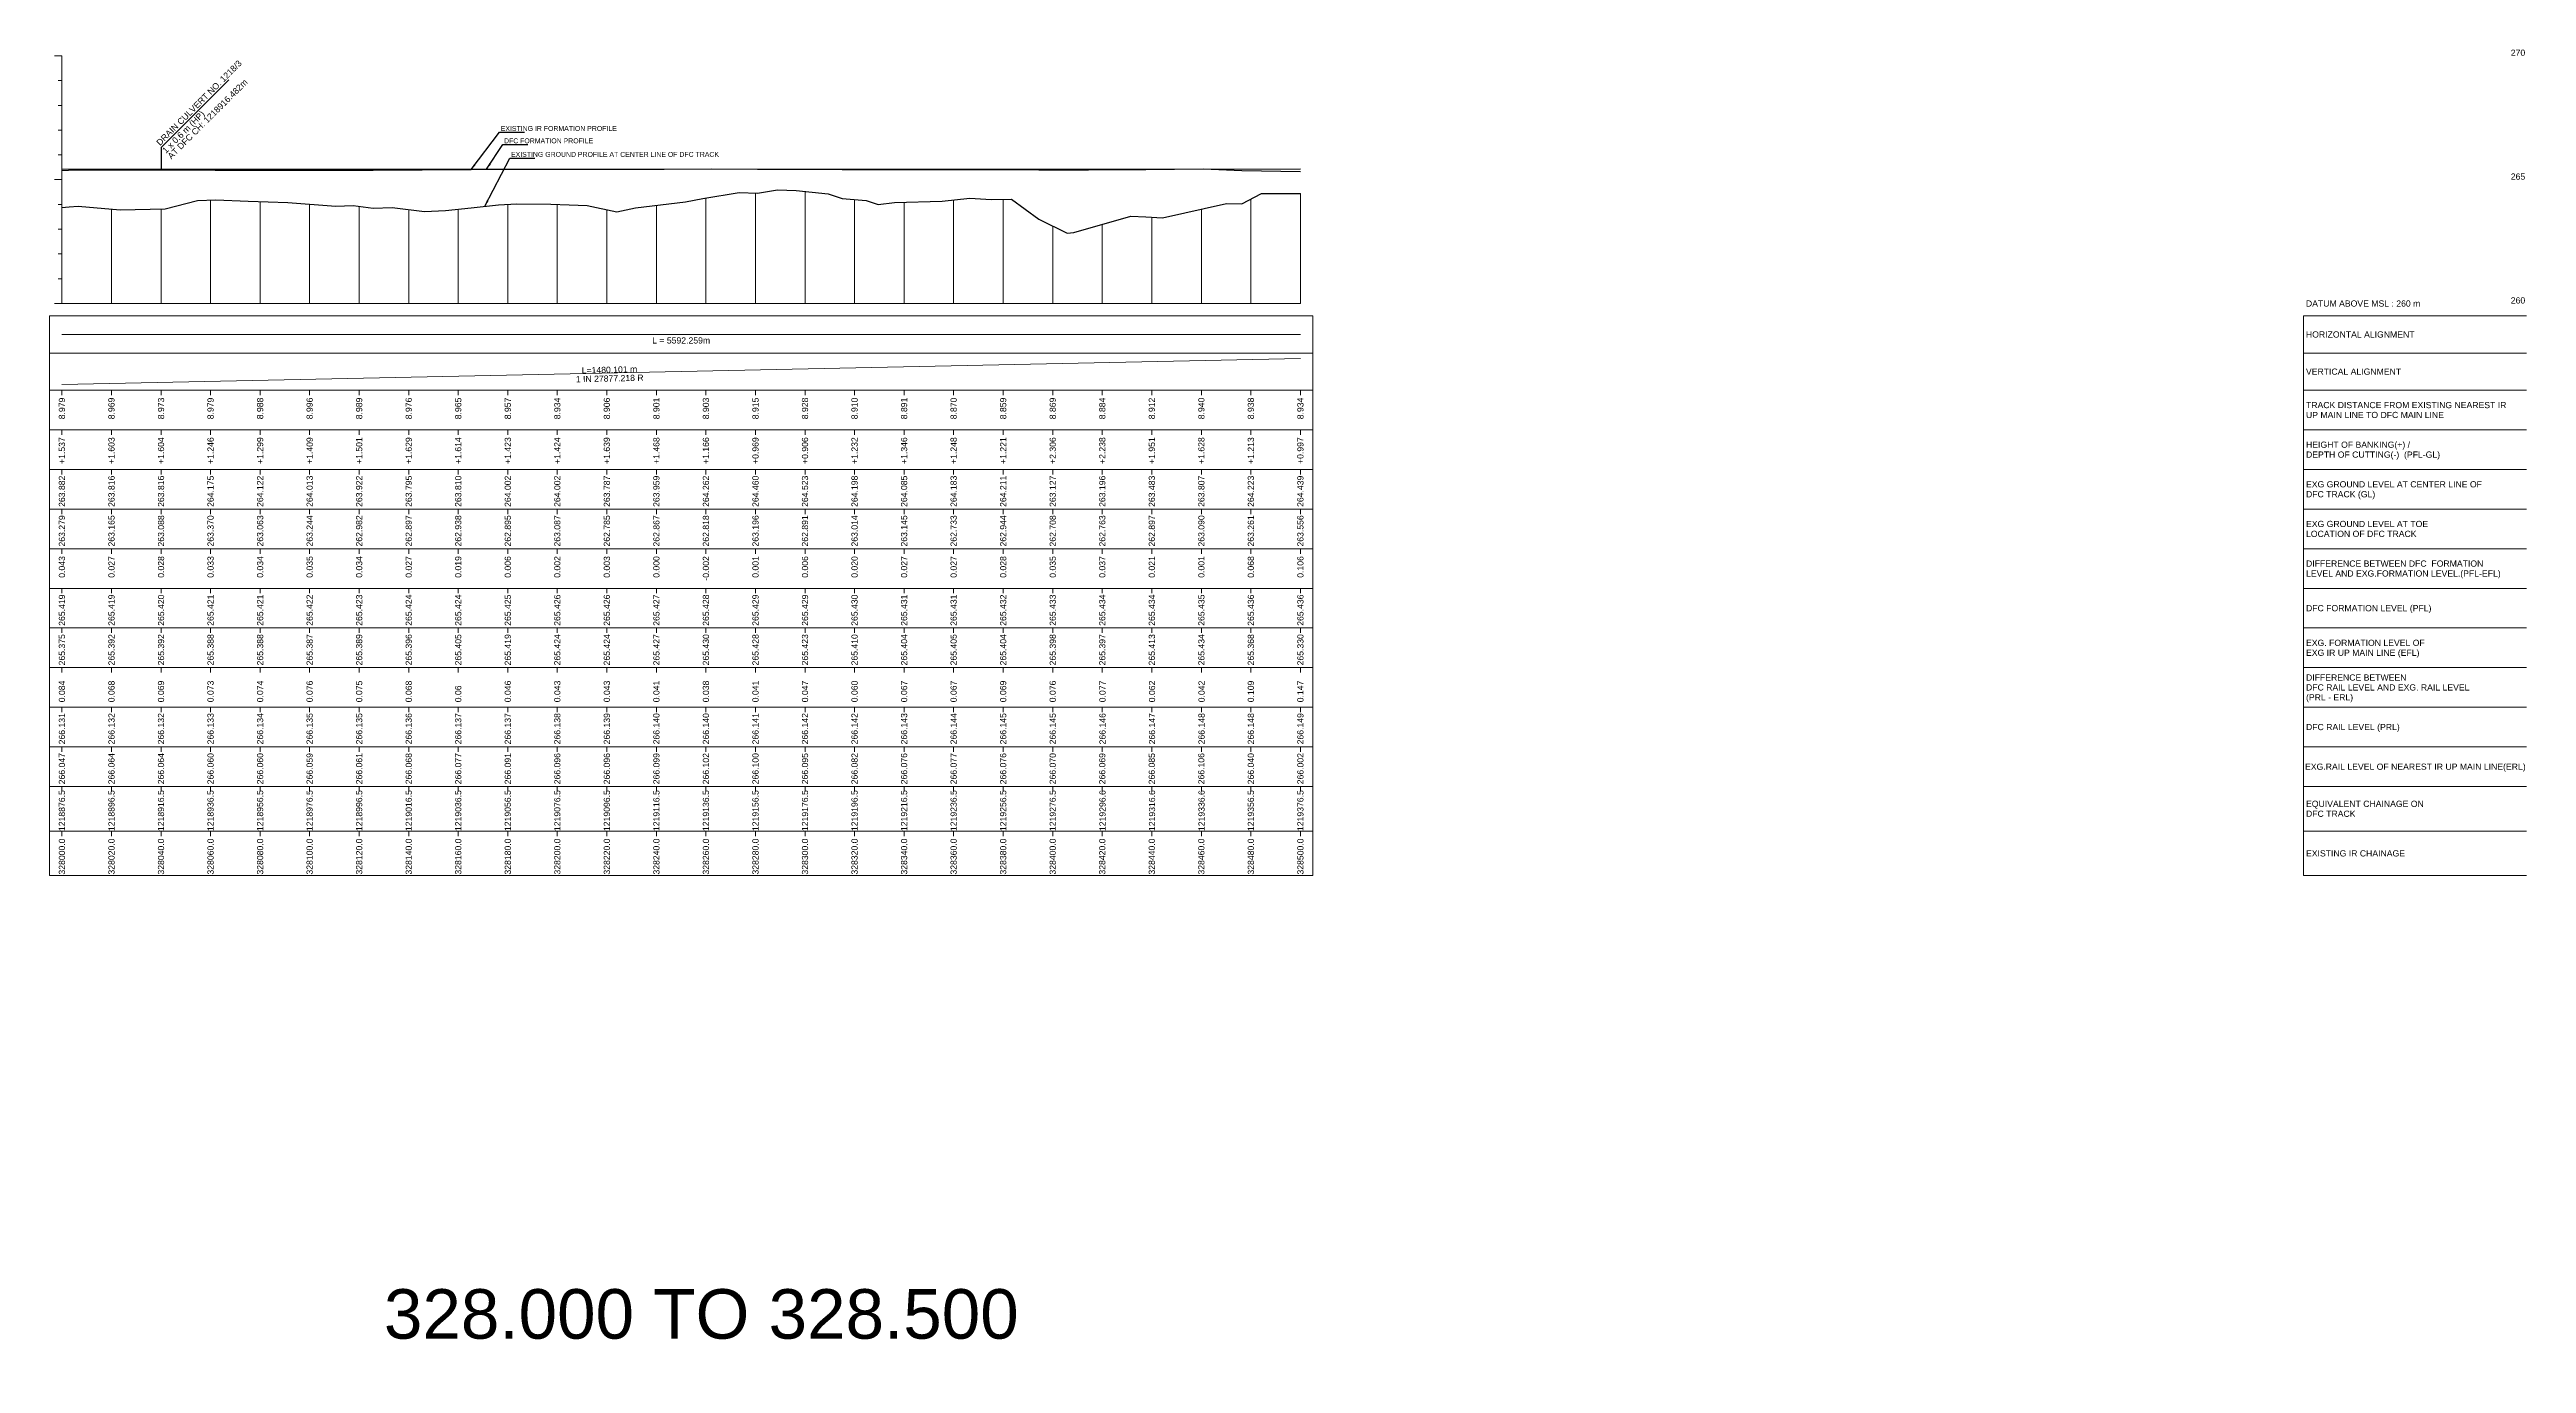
# Model space of a CAD drawing. Header units: metres. Extents: x 2905 to 23505, y -2719 to -1879.
# Drawn here: x 17995 to 18995, y -2428 to -1897 of the extents above; entities that cross this region are included whole.
import ezdxf
from ezdxf.enums import TextEntityAlignment as Align

# ---------------------------------------------------------------- set-up
doc = ezdxf.new("R2010")
doc.units = ezdxf.units.M
doc.header["$MEASUREMENT"] = 0
for name, color, linetype, lineweight in [('LS CUT FILL', 10, 'Continuous', 0), ('LS DATUM', 7, 'Continuous', 0), ('LS DATUM X', 7, 'Continuous', 0), ('LS DATUM Y', 7, 'Continuous', 0), ('LS DIFF. EXG.RL & PRO. RL', 10, 'Continuous', 0), ('LS DIFF. PFL & EFL', 10, 'Continuous', 0), ('LS EXG FL', 7, 'Continuous', 0), ('LS EXG GL', 7, 'Continuous', 0), ('LS EXG GL AT PRO TOE', 7, 'Continuous', 0), ('LS EXG IR CH', 7, 'Continuous', 0), ('LS EXG RL', 7, 'Continuous', 0), ('LS EXG. FL', 7, 'Continuous', 0), ('LS EXG. GL', 7, 'Continuous', 0), ('LS EXG. GL AT PRO. TOE', 7, 'Continuous', 0), ('LS EXG. IR CH', 7, 'Continuous', 0), ('LS EXG. RL', 7, 'Continuous', 0), ('LS FRAME', 7, 'Continuous', 0), ('LS HORIZONTAL ALIGNMENT', 10, 'Continuous', 0), ('LS PFL-EFL', 10, 'Continuous', 0), ('LS PRL-ERL', 10, 'Continuous', 0), ('LS PRO FL', 10, 'Continuous', 0), ('LS PRO. CUT & FILL', 10, 'Continuous', 0), ('LS PRO. DFCC CH', 10, 'Continuous', 0), ('LS PRO. FL', 10, 'Continuous', 0), ('LS PRO. RL', 10, 'Continuous', 0), ('LS PROFILE EXG FL', 7, 'Continuous', 25), ('LS PROFILE EXG GL', 7, 'Continuous', 30), ('LS PROFILE PRO FL', 1, 'Continuous', 30), ('LS TICKS', 7, 'Continuous', 0), ('LS TRACK CENTER', 10, 'Continuous', 0), ("LS TRACK CENTER's", 10, 'Continuous', 0), ('LS VERTICAL ALIGNMENT', 10, 'Continuous', 0), ('Profile Grid', 7, 'Continuous', 0)]:
    doc.layers.add(name, color=color, linetype=linetype, lineweight=lineweight)
doc.layers.add('LS DRAIN CULVERT', color=10, linetype='Continuous')
doc.layers.add('ref text', color=3, linetype='Continuous')
doc.styles.get("Standard").update_dxf_attribs({"font": 'arial.ttf'})
doc.styles.add('Style-Arial', font='arial.ttf')
doc.styles.add('StyleArial', font='arial.ttf')
doc.dimstyles.get("Standard").update_dxf_attribs({"dimtxt": 5, "dimasz": 0.18, "dimexe": 0.18, "dimexo": 0.0625, "dimgap": 0.09, "dimtad": 0, "dimtih": 1, "dimtoh": 1, "dimdec": 4, "dimzin": 0, "dimdsep": 46, "dimtxsty": 'Standard', "dimcen": 0.09, "dimadec": 0, "dimazin": 0, "dimtfac": 1, "dimtdec": 4, "dimtofl": 0, "dimtmove": 0, "dimatfit": 3, "dimfxl": 1, "dimtolj": 1, "dimtzin": 0, "dimarcsym": 0})

msp = doc.modelspace()

# ---------------------------------------------------------------- linework, layer by layer
at = {"layer": 'LS DATUM X', "color": 7, "linetype": 'Continuous', "lineweight": 0}
msp.add_line((18000, -2000), (18500, -2000), dxfattribs=at)
at = {"layer": 'LS DATUM Y', "color": 7, "linetype": 'Continuous', "lineweight": 0}
for p, q in [((17997, -1900), (18000, -1900)), ((17997, -1900), (18000, -1900)), ((18000, -2000), (18000, -1900)), ((17998.5, -1910), (18000, -1910)), ((17998.5, -1920), (18000, -1920)), ((17998.5, -1930), (18000, -1930)), ((17998.5, -1940), (18000, -1940)), ((17997, -1950), (18000, -1950)), ((17998.5, -1960), (18000, -1960)), ((17998.5, -1970), (18000, -1970)), ((17998.5, -1980), (18000, -1980)), ((17998.5, -1990), (18000, -1990)), ((17997, -2000), (18000, -2000))]:
    msp.add_line(p, q, dxfattribs=at)
at = {"layer": 'LS DRAIN CULVERT'}
msp.add_lwpolyline([(18067.34, -1909.74), (18040.01, -1937.07), (18040.01, -1945.8)], dxfattribs=at)
at = {"layer": 'LS FRAME', "color": 7, "linetype": 'Continuous', "lineweight": 0, "flags": 128}
for points in [[(17995, -2020), (18505, -2020), (18505, -2005), (17995, -2005), (17995, -2020)], [(17995, -2035), (18505, -2035), (18505, -2020), (17995, -2020), (17995, -2035)], [(17995, -2051), (18505, -2051), (18505, -2035), (17995, -2035), (17995, -2051)], [(17995, -2067), (18505, -2067), (18505, -2051), (17995, -2051), (17995, -2067)], [(17995, -2083), (18505, -2083), (18505, -2067), (17995, -2067), (17995, -2083)], [(17995, -2099), (18505, -2099), (18505, -2083), (17995, -2083), (17995, -2099)], [(17995, -2115), (18505, -2115), (18505, -2099), (17995, -2099), (17995, -2115)], [(17995, -2131), (18505, -2131), (18505, -2115), (17995, -2115), (17995, -2131)], [(17995, -2147), (18505, -2147), (18505, -2131), (17995, -2131), (17995, -2147)], [(17995, -2163), (18505, -2163), (18505, -2147), (17995, -2147), (17995, -2163)], [(17995, -2179), (18505, -2179), (18505, -2163), (17995, -2163), (17995, -2179)], [(17995, -2195), (18505, -2195), (18505, -2179), (17995, -2179), (17995, -2195)], [(17995, -2213), (18505, -2213), (18505, -2195), (17995, -2195), (17995, -2213)], [(17995, -2231), (18505, -2231), (18505, -2213), (17995, -2213), (17995, -2231)]]:
    msp.add_lwpolyline(points, close=True, dxfattribs=at)
at = {"layer": 'LS FRAME'}
for points in [[(18995, -2231), (18905, -2231), (18905, -2005)], [(18905, -2005), (18995, -2005)], [(18995, -2020), (18905, -2020)], [(18995, -2035), (18905, -2035)], [(18995, -2051), (18905, -2051)], [(18905, -2051), (18995, -2051)], [(18995, -2067), (18905, -2067)], [(18905, -2067), (18995, -2067)], [(18995, -2083), (18905, -2083)], [(18905, -2083), (18995, -2083)], [(18995, -2099), (18905, -2099)], [(18995, -2115), (18905, -2115)], [(18905, -2115), (18995, -2115)], [(18995, -2131), (18905, -2131)], [(18905, -2131), (18995, -2131)], [(18995, -2147), (18905, -2147)], [(18905, -2147), (18995, -2147)], [(18995, -2163), (18905, -2163)], [(18905, -2163), (18995, -2163)], [(18995, -2179), (18905, -2179)], [(18995, -2195), (18905, -2195)], [(18995, -2213), (18905, -2213)]]:
    msp.add_lwpolyline(points, dxfattribs=at)
at = {"layer": 'LS FRAME', "color": 7, "linetype": 'Continuous', "lineweight": 0}
msp.add_3dface([(18995, -2099), (18915, -2099), (18915, -2099)], dxfattribs=at)
at = {"layer": 'LS HORIZONTAL ALIGNMENT', "lineweight": 0, "flags": 128}
msp.add_lwpolyline([(18000, -2012.5), (18500, -2012.5)], dxfattribs=at)
at = {"layer": 'LS PROFILE EXG FL'}
msp.add_lwpolyline([(18000, -1946.25), (18002.68, -1946.22), (18023.33, -1946.05), (18042.59, -1946.08), (18061.86, -1946.12), (18084.19, -1946.12), (18106.51, -1946.13), (18125.69, -1946.1), (18165.17, -1945.92), (18185.48, -1945.76), (18204.79, -1945.76), (18224.1, -1945.76), (18243.16, -1945.72), (18262.23, -1945.69), (18280.81, -1945.72), (18299.39, -1945.76), (18315.06, -1945.86), (18330.74, -1945.96), (18352.57, -1945.95), (18374.4, -1945.94), (18394.42, -1946), (18414.45, -1946.07), (18437.66, -1945.89), (18460.87, -1945.65), (18476.32, -1946.25), (18500, -1946.7)], dxfattribs=at)
at = {"layer": 'LS PROFILE EXG GL', "flags": 128}
msp.add_lwpolyline([(18000, -1961.18), (18002.95, -1960.96), (18006.52, -1960.69), (18023.53, -1962.14), (18035.61, -1961.94), (18041.65, -1961.8), (18054.69, -1958.39), (18062.12, -1958.2), (18075.21, -1958.62), (18083.3, -1958.9), (18091.24, -1959.18), (18110.55, -1960.69), (18117.61, -1960.47), (18125.69, -1961.51), (18133.36, -1961.25), (18146.36, -1962.82), (18154.91, -1962.45), (18165.17, -1961.35), (18176.3, -1960.14), (18183.71, -1959.82), (18197.44, -1959.9), (18204.79, -1960.14), (18212.04, -1960.38), (18223.98, -1963), (18231.57, -1961.41), (18251.76, -1959.01), (18258.81, -1957.57), (18273.38, -1955.2), (18280.81, -1955.42), (18288.9, -1954.17), (18296.5, -1954.39), (18309.35, -1955.78), (18315.07, -1957.56), (18324.71, -1958.47), (18329.59, -1959.98), (18336.09, -1959.28), (18355.43, -1958.64), (18366.56, -1957.49), (18375.15, -1957.96), (18383.43, -1957.83), (18394.43, -1965.95), (18405.78, -1971.6), (18408.56, -1971.39), (18431.5, -1964.68), (18437.67, -1965.04), (18444.29, -1965.41), (18470.15, -1959.68), (18476.33, -1959.7), (18484.25, -1955.54), (18500, -1955.61)], dxfattribs=at)
at = {"layer": 'LS PROFILE PRO FL'}
msp.add_line((18000, -1945.81), (18500, -1945.64), dxfattribs=at)
at = {"layer": 'LS TICKS', "color": 7, "linetype": 'Continuous', "lineweight": 0, "flags": 128}
for points in [[(18000, -2037), (18000, -2035)], [(18020, -2037), (18020, -2035)], [(18040.01, -2037), (18040.01, -2035)], [(18060.01, -2037), (18060.01, -2035)], [(18080.01, -2037), (18080.01, -2035)], [(18100.01, -2037), (18100.01, -2035)], [(18120, -2037), (18120, -2035)], [(18140, -2037), (18140, -2035)], [(18160, -2037), (18160, -2035)], [(18180, -2037), (18180, -2035)], [(18199.99, -2037), (18199.99, -2035)], [(18219.99, -2037), (18219.99, -2035)], [(18240, -2037), (18240, -2035)], [(18260, -2037), (18260, -2035)], [(18280.01, -2037), (18280.01, -2035)], [(18300, -2037), (18300, -2035)], [(18320, -2037), (18320, -2035)], [(18340, -2037), (18340, -2035)], [(18360, -2037), (18360, -2035)], [(18380.01, -2037), (18380.01, -2035)], [(18400.01, -2037), (18400.01, -2035)], [(18420.02, -2037), (18420.02, -2035)], [(18440.02, -2037), (18440.02, -2035)], [(18460.02, -2037), (18460.02, -2035)], [(18480, -2037), (18480, -2035)], [(18500, -2037), (18500, -2035)], [(18000, -2053), (18000, -2051)], [(18020, -2053), (18020, -2051)], [(18040.01, -2053), (18040.01, -2051)], [(18060.01, -2053), (18060.01, -2051)], [(18080.01, -2053), (18080.01, -2051)], [(18100.01, -2053), (18100.01, -2051)], [(18120, -2053), (18120, -2051)], [(18140, -2053), (18140, -2051)], [(18160, -2053), (18160, -2051)], [(18180, -2053), (18180, -2051)], [(18199.99, -2053), (18199.99, -2051)], [(18219.99, -2053), (18219.99, -2051)], [(18240, -2053), (18240, -2051)], [(18260, -2053), (18260, -2051)], [(18280.01, -2053), (18280.01, -2051)], [(18300, -2053), (18300, -2051)], [(18320, -2053), (18320, -2051)], [(18340, -2053), (18340, -2051)], [(18360, -2053), (18360, -2051)], [(18380.01, -2053), (18380.01, -2051)], [(18400.01, -2053), (18400.01, -2051)], [(18420.02, -2053), (18420.02, -2051)], [(18440.02, -2053), (18440.02, -2051)], [(18460.02, -2053), (18460.02, -2051)], [(18480, -2053), (18480, -2051)], [(18500, -2053), (18500, -2051)], [(18000, -2069), (18000, -2067)], [(18020, -2069), (18020, -2067)], [(18040.01, -2069), (18040.01, -2067)], [(18060.01, -2069), (18060.01, -2067)], [(18080.01, -2069), (18080.01, -2067)], [(18100.01, -2069), (18100.01, -2067)], [(18120, -2069), (18120, -2067)], [(18140, -2069), (18140, -2067)], [(18160, -2069), (18160, -2067)], [(18180, -2069), (18180, -2067)], [(18199.99, -2069), (18199.99, -2067)], [(18219.99, -2069), (18219.99, -2067)], [(18240, -2069), (18240, -2067)], [(18260, -2069), (18260, -2067)], [(18280.01, -2069), (18280.01, -2067)], [(18300, -2069), (18300, -2067)], [(18320, -2069), (18320, -2067)], [(18340, -2069), (18340, -2067)], [(18360, -2069), (18360, -2067)], [(18380.01, -2069), (18380.01, -2067)], [(18400.01, -2069), (18400.01, -2067)], [(18420.02, -2069), (18420.02, -2067)], [(18440.02, -2069), (18440.02, -2067)], [(18460.02, -2069), (18460.02, -2067)], [(18480, -2069), (18480, -2067)], [(18500, -2069), (18500, -2067)], [(18000, -2085), (18000, -2083)], [(18020, -2085), (18020, -2083)], [(18040.01, -2085), (18040.01, -2083)], [(18060.01, -2085), (18060.01, -2083)], [(18080.01, -2085), (18080.01, -2083)], [(18100.01, -2085), (18100.01, -2083)], [(18120, -2085), (18120, -2083)], [(18140, -2085), (18140, -2083)], [(18160, -2085), (18160, -2083)], [(18180, -2085), (18180, -2083)], [(18199.99, -2085), (18199.99, -2083)], [(18219.99, -2085), (18219.99, -2083)], [(18240, -2085), (18240, -2083)], [(18260, -2085), (18260, -2083)], [(18280.01, -2085), (18280.01, -2083)], [(18300, -2085), (18300, -2083)], [(18320, -2085), (18320, -2083)], [(18340, -2085), (18340, -2083)], [(18360, -2085), (18360, -2083)], [(18380.01, -2085), (18380.01, -2083)], [(18400.01, -2085), (18400.01, -2083)], [(18420.02, -2085), (18420.02, -2083)], [(18440.02, -2085), (18440.02, -2083)], [(18460.02, -2085), (18460.02, -2083)], [(18480, -2085), (18480, -2083)], [(18500, -2085), (18500, -2083)], [(18000, -2101), (18000, -2099)], [(18020, -2101), (18020, -2099)], [(18040.01, -2101), (18040.01, -2099)], [(18060.01, -2101), (18060.01, -2099)], [(18080.01, -2101), (18080.01, -2099)], [(18100.01, -2101), (18100.01, -2099)], [(18120, -2101), (18120, -2099)], [(18140, -2101), (18140, -2099)], [(18160, -2101), (18160, -2099)], [(18180, -2101), (18180, -2099)], [(18199.99, -2101), (18199.99, -2099)], [(18219.99, -2101), (18219.99, -2099)], [(18240, -2101), (18240, -2099)], [(18260, -2101), (18260, -2099)], [(18280.01, -2101), (18280.01, -2099)], [(18300, -2101), (18300, -2099)], [(18320, -2101), (18320, -2099)], [(18340, -2101), (18340, -2099)], [(18360, -2101), (18360, -2099)], [(18380.01, -2101), (18380.01, -2099)], [(18400.01, -2101), (18400.01, -2099)], [(18420.02, -2101), (18420.02, -2099)], [(18440.02, -2101), (18440.02, -2099)], [(18460.02, -2101), (18460.02, -2099)], [(18480, -2101), (18480, -2099)], [(18500, -2101), (18500, -2099)], [(18000, -2117), (18000, -2115)], [(18020, -2117), (18020, -2115)], [(18040.01, -2117), (18040.01, -2115)], [(18060.01, -2117), (18060.01, -2115)], [(18080.01, -2117), (18080.01, -2115)], [(18100.01, -2117), (18100.01, -2115)], [(18120, -2117), (18120, -2115)], [(18140, -2117), (18140, -2115)], [(18160, -2117), (18160, -2115)], [(18180, -2117), (18180, -2115)], [(18199.99, -2117), (18199.99, -2115)], [(18219.99, -2117), (18219.99, -2115)], [(18240, -2117), (18240, -2115)], [(18260, -2117), (18260, -2115)], [(18280.01, -2117), (18280.01, -2115)], [(18300, -2117), (18300, -2115)], [(18320, -2117), (18320, -2115)], [(18340, -2117), (18340, -2115)], [(18360, -2117), (18360, -2115)], [(18380.01, -2117), (18380.01, -2115)], [(18400.01, -2117), (18400.01, -2115)], [(18420.02, -2117), (18420.02, -2115)], [(18440.02, -2117), (18440.02, -2115)], [(18460.02, -2117), (18460.02, -2115)], [(18480, -2117), (18480, -2115)], [(18500, -2117), (18500, -2115)], [(18000, -2133), (18000, -2131)], [(18020, -2133), (18020, -2131)], [(18040.01, -2133), (18040.01, -2131)], [(18060.01, -2133), (18060.01, -2131)], [(18080.01, -2133), (18080.01, -2131)], [(18100.01, -2133), (18100.01, -2131)], [(18120, -2133), (18120, -2131)], [(18140, -2133), (18140, -2131)], [(18160, -2133), (18160, -2131)], [(18180, -2133), (18180, -2131)], [(18199.99, -2133), (18199.99, -2131)], [(18219.99, -2133), (18219.99, -2131)], [(18240, -2133), (18240, -2131)], [(18260, -2133), (18260, -2131)], [(18280.01, -2133), (18280.01, -2131)], [(18300, -2133), (18300, -2131)], [(18320, -2133), (18320, -2131)], [(18340, -2133), (18340, -2131)], [(18360, -2133), (18360, -2131)], [(18380.01, -2133), (18380.01, -2131)], [(18400.01, -2133), (18400.01, -2131)], [(18420.02, -2133), (18420.02, -2131)], [(18440.02, -2133), (18440.02, -2131)], [(18460.02, -2133), (18460.02, -2131)], [(18480, -2133), (18480, -2131)], [(18500, -2133), (18500, -2131)], [(18000, -2149), (18000, -2147)], [(18020, -2149), (18020, -2147)], [(18040.01, -2149), (18040.01, -2147)], [(18060.01, -2149), (18060.01, -2147)], [(18080.01, -2149), (18080.01, -2147)], [(18100.01, -2149), (18100.01, -2147)], [(18120, -2149), (18120, -2147)], [(18140, -2149), (18140, -2147)], [(18160, -2149), (18160, -2147)], [(18180, -2149), (18180, -2147)], [(18199.99, -2149), (18199.99, -2147)], [(18219.99, -2149), (18219.99, -2147)], [(18240, -2149), (18240, -2147)], [(18260, -2149), (18260, -2147)], [(18280.01, -2149), (18280.01, -2147)], [(18300, -2149), (18300, -2147)], [(18320, -2149), (18320, -2147)], [(18340, -2149), (18340, -2147)], [(18360, -2149), (18360, -2147)], [(18380.01, -2149), (18380.01, -2147)], [(18400.01, -2149), (18400.01, -2147)], [(18420.02, -2149), (18420.02, -2147)], [(18440.02, -2149), (18440.02, -2147)], [(18460.02, -2149), (18460.02, -2147)], [(18480, -2149), (18480, -2147)], [(18500, -2149), (18500, -2147)], [(18000, -2165), (18000, -2163)], [(18020, -2165), (18020, -2163)], [(18040.01, -2165), (18040.01, -2163)], [(18060.01, -2165), (18060.01, -2163)], [(18080.01, -2165), (18080.01, -2163)], [(18100.01, -2165), (18100.01, -2163)], [(18120, -2165), (18120, -2163)], [(18140, -2165), (18140, -2163)], [(18160, -2165), (18160, -2163)], [(18180, -2165), (18180, -2163)], [(18199.99, -2165), (18199.99, -2163)], [(18219.99, -2165), (18219.99, -2163)], [(18240, -2165), (18240, -2163)], [(18260, -2165), (18260, -2163)], [(18280.01, -2165), (18280.01, -2163)], [(18300, -2165), (18300, -2163)], [(18320, -2165), (18320, -2163)], [(18340, -2165), (18340, -2163)], [(18360, -2165), (18360, -2163)], [(18380.01, -2165), (18380.01, -2163)], [(18400.01, -2165), (18400.01, -2163)], [(18420.02, -2165), (18420.02, -2163)], [(18440.02, -2165), (18440.02, -2163)], [(18460.02, -2165), (18460.02, -2163)], [(18480, -2165), (18480, -2163)], [(18500, -2165), (18500, -2163)], [(18000, -2181), (18000, -2179)], [(18020, -2181), (18020, -2179)], [(18040.01, -2181), (18040.01, -2179)], [(18060.01, -2181), (18060.01, -2179)], [(18080.01, -2181), (18080.01, -2179)], [(18100.01, -2181), (18100.01, -2179)], [(18120, -2181), (18120, -2179)], [(18140, -2181), (18140, -2179)], [(18160, -2181), (18160, -2179)], [(18180, -2181), (18180, -2179)], [(18199.99, -2181), (18199.99, -2179)], [(18219.99, -2181), (18219.99, -2179)], [(18240, -2181), (18240, -2179)], [(18260, -2181), (18260, -2179)], [(18280.01, -2181), (18280.01, -2179)], [(18300, -2181), (18300, -2179)], [(18320, -2181), (18320, -2179)], [(18340, -2181), (18340, -2179)], [(18360, -2181), (18360, -2179)], [(18380.01, -2181), (18380.01, -2179)], [(18400.01, -2181), (18400.01, -2179)], [(18420.02, -2181), (18420.02, -2179)], [(18440.02, -2181), (18440.02, -2179)], [(18460.02, -2181), (18460.02, -2179)], [(18480, -2181), (18480, -2179)], [(18500, -2181), (18500, -2179)], [(18000, -2197), (18000, -2195)], [(18020, -2197), (18020, -2195)], [(18040.01, -2197), (18040.01, -2195)], [(18060.01, -2197), (18060.01, -2195)], [(18080.01, -2197), (18080.01, -2195)], [(18100.01, -2197), (18100.01, -2195)], [(18120, -2197), (18120, -2195)], [(18140, -2197), (18140, -2195)], [(18160, -2197), (18160, -2195)], [(18180, -2197), (18180, -2195)], [(18199.99, -2197), (18199.99, -2195)], [(18219.99, -2197), (18219.99, -2195)], [(18240, -2197), (18240, -2195)], [(18260, -2197), (18260, -2195)], [(18280.01, -2197), (18280.01, -2195)], [(18300, -2197), (18300, -2195)], [(18320, -2197), (18320, -2195)], [(18340, -2197), (18340, -2195)], [(18360, -2197), (18360, -2195)], [(18380.01, -2197), (18380.01, -2195)], [(18400.01, -2197), (18400.01, -2195)], [(18420.02, -2197), (18420.02, -2195)], [(18440.02, -2197), (18440.02, -2195)], [(18460.02, -2197), (18460.02, -2195)], [(18480, -2197), (18480, -2195)], [(18500, -2197), (18500, -2195)], [(18000, -2215), (18000, -2213)], [(18020, -2215), (18020, -2213)], [(18040.01, -2215), (18040.01, -2213)], [(18060.01, -2215), (18060.01, -2213)], [(18080.01, -2215), (18080.01, -2213)], [(18100.01, -2215), (18100.01, -2213)], [(18120, -2215), (18120, -2213)], [(18140, -2215), (18140, -2213)], [(18160, -2215), (18160, -2213)], [(18180, -2215), (18180, -2213)], [(18199.99, -2215), (18199.99, -2213)], [(18219.99, -2215), (18219.99, -2213)], [(18240, -2215), (18240, -2213)], [(18260, -2215), (18260, -2213)], [(18280.01, -2215), (18280.01, -2213)], [(18300, -2215), (18300, -2213)], [(18320, -2215), (18320, -2213)], [(18340, -2215), (18340, -2213)], [(18360, -2215), (18360, -2213)], [(18380.01, -2215), (18380.01, -2213)], [(18400.01, -2215), (18400.01, -2213)], [(18420.02, -2215), (18420.02, -2213)], [(18440.02, -2215), (18440.02, -2213)], [(18460.02, -2215), (18460.02, -2213)], [(18480, -2215), (18480, -2213)], [(18500, -2215), (18500, -2213)]]:
    msp.add_lwpolyline(points, dxfattribs=at)
at = {"layer": 'LS VERTICAL ALIGNMENT', "linetype": 'Continuous', "lineweight": 0, "flags": 128}
msp.add_lwpolyline([(18000, -2032.75), (18500, -2022.25)], dxfattribs=at)
at = {"layer": 'Profile Grid', "linetype": 'Continuous', "lineweight": 0, "flags": 128}
for points in [[(18060.01, -2000), (18060.01, -1958.25)], [(18080.01, -2000), (18080.01, -1958.78)], [(18100.01, -2000), (18100.01, -1959.87)], [(18180, -2000), (18180, -1959.98)], [(18199.99, -2000), (18199.99, -1959.98)], [(18260, -2000), (18260, -1957.38)], [(18280.01, -2000), (18280.01, -1955.4)], [(18300, -2000), (18300, -1954.77)], [(18320, -2000), (18320, -1958.02)], [(18340, -2000), (18340, -1959.15)], [(18360, -2000), (18360, -1958.17)], [(18380.01, -2000), (18380.01, -1957.89)], [(18480, -2000), (18480, -1957.77)], [(18500, -2000), (18500, -1955.61)], [(18000, -2000), (18000, -1961.18)], [(18020, -2000), (18020, -1961.84)], [(18040.01, -2000), (18040.01, -1961.84)], [(18120, -2000), (18120, -1960.78)], [(18140, -2000), (18140, -1962.05)], [(18160, -2000), (18160, -1961.9)], [(18219.99, -2000), (18219.99, -1962.13)], [(18240, -2000), (18240, -1960.41)], [(18400.01, -2000), (18400.01, -1968.73)], [(18420.02, -2000), (18420.02, -1968.04)], [(18440.02, -2000), (18440.02, -1965.17)], [(18460.02, -2000), (18460.02, -1961.93)]]:
    msp.add_lwpolyline(points, dxfattribs=at)

# ---------------------------------------------------------------- texts
at = {"layer": 'LS CUT FILL', "lineweight": 0, "style": 'Style-Arial'}
for s, p in [('+1.537', (18000, -2054)), ('+1.603', (18020, -2054)), ('+1.604', (18040.01, -2054)), ('+1.246', (18060.01, -2054)), ('+1.299', (18080.01, -2054)), ('+1.409', (18100.01, -2054)), ('+1.501', (18120, -2054)), ('+1.629', (18140, -2054)), ('+1.614', (18160, -2054)), ('+1.423', (18180, -2054)), ('+1.424', (18199.99, -2054)), ('+1.639', (18219.99, -2054)), ('+1.468', (18240, -2054)), ('+1.166', (18260, -2054)), ('+0.969', (18280.01, -2054)), ('+0.906', (18300, -2054)), ('+1.232', (18320, -2054)), ('+1.346', (18340, -2054)), ('+1.248', (18360, -2054)), ('+1.221', (18380.01, -2054)), ('+2.306', (18400.01, -2054)), ('+2.238', (18420.02, -2054)), ('+1.951', (18440.02, -2054)), ('+1.628', (18460.02, -2054)), ('+1.213', (18480, -2054)), ('+0.997', (18500, -2054))]:
    msp.add_text(s, height=2.5, rotation=90, dxfattribs=at).set_placement(p, align=Align.MIDDLE_RIGHT)
at = {"layer": 'LS DATUM', "color": 7, "style": 'StyleArial'}
msp.add_text('DATUM ABOVE MSL : 260 m', height=2.5, rotation=0.00003, dxfattribs=at).set_placement((18905.97, -2000), align=Align.MIDDLE_LEFT)
at = {"layer": 'LS DATUM Y', "color": 7, "lineweight": 0, "style": 'Style-Arial'}
for s, p in [('270', (18994.5, -1900)), ('270', (18994.5, -1900)), ('265', (18994.5, -1950)), ('260', (18994.5, -2000))]:
    msp.add_text(s, height=2.5, dxfattribs=at).set_placement(p, align=Align.RIGHT)
at = {"layer": 'LS DIFF. EXG.RL & PRO. RL', "color": 10, "style": 'StyleArial'}
for s, p in [('DIFFERENCE BETWEEN ', (18906, -2151)), ('(PRL - ERL)', (18906, -2159)), ('DFC RAIL LEVEL AND EXG. RAIL LEVEL ', (18906, -2155))]:
    msp.add_text(s, height=2.5, rotation=0.00003, dxfattribs=at).set_placement(p, align=Align.MIDDLE_LEFT)
at = {"layer": 'LS DIFF. PFL & EFL', "color": 10, "style": 'StyleArial'}
for s, p in [('DIFFERENCE BETWEEN DFC  FORMATION ', (18906, -2105)), ('LEVEL AND EXG.FORMATION LEVEL.(PFL-EFL)', (18906, -2109))]:
    msp.add_text(s, height=2.5, rotation=0.00003, dxfattribs=at).set_placement(p, align=Align.MIDDLE_LEFT)
at = {"layer": 'LS DRAIN CULVERT'}
for s, p in [('DRAIN CULVERT NO. 1218/3', (18039.62, -1936.46)), ('AT DFC CH: 1218916.482m', (18044.17, -1941.9)), ('1 x 0.6 m (HP)', (18041.97, -1939.61))]:
    msp.add_text(s, height=2.5, rotation=44.95988, dxfattribs=at).set_placement(p)
at = {"layer": 'LS EXG FL', "style": 'StyleArial'}
for s, p in [('EXG. FORMATION LEVEL OF', (18906, -2137)), ('EXG IR UP MAIN LINE (EFL)', (18906, -2141))]:
    msp.add_text(s, height=2.5, rotation=0.00003, dxfattribs=at).set_placement(p, align=Align.MIDDLE_LEFT)
at = {"layer": 'LS EXG GL', "lineweight": 0, "style": 'Style-Arial'}
for s, p in [('263.882', (18000, -2069.5)), ('263.816', (18020, -2069.5)), ('263.816', (18040.01, -2069.5)), ('264.175', (18060.01, -2069.5)), ('264.122', (18080.01, -2069.5)), ('264.013', (18100.01, -2069.5)), ('263.922', (18120, -2069.5)), ('263.795', (18140, -2069.5)), ('263.810', (18160, -2069.5)), ('264.002', (18180, -2069.5)), ('264.002', (18199.99, -2069.5)), ('263.787', (18219.99, -2069.5)), ('263.959', (18240, -2069.5)), ('264.262', (18260, -2069.5)), ('264.460', (18280.01, -2069.5)), ('264.523', (18300, -2069.5)), ('264.198', (18320, -2069.5)), ('264.085', (18340, -2069.5)), ('264.183', (18360, -2069.5)), ('264.211', (18380.01, -2069.5)), ('263.127', (18400.01, -2069.5)), ('263.196', (18420.02, -2069.5)), ('263.483', (18440.02, -2069.5)), ('263.807', (18460.02, -2069.5)), ('264.223', (18480, -2069.5)), ('264.439', (18500, -2069.5))]:
    msp.add_text(s, height=2.5, rotation=90, dxfattribs=at).set_placement(p, align=Align.MIDDLE_RIGHT)
at = {"layer": 'LS EXG GL AT PRO TOE', "color": 7, "style": 'StyleArial'}
for s, p in [('EXG GROUND LEVEL AT TOE', (18906, -2089)), ('LOCATION OF DFC TRACK', (18906, -2093))]:
    msp.add_text(s, height=2.5, rotation=0.00003, dxfattribs=at).set_placement(p, align=Align.MIDDLE_LEFT)
at = {"layer": 'LS EXG IR CH', "style": 'Style-Arial'}
for s, p in [('328000.0', (18000, -2216)), ('328020.0', (18020, -2216)), ('328040.0', (18040, -2216)), ('328060.0', (18060, -2216)), ('328080.0', (18080, -2216)), ('328100.0', (18100, -2216)), ('328120.0', (18120, -2216)), ('328140.0', (18140, -2216)), ('328160.0', (18160, -2216)), ('328180.0', (18180, -2216)), ('328200.0', (18200, -2216)), ('328220.0', (18220, -2216)), ('328240.0', (18240, -2216)), ('328260.0', (18260, -2216)), ('328280.0', (18280, -2216)), ('328300.0', (18300, -2216)), ('328320.0', (18320, -2216)), ('328340.0', (18340, -2216)), ('328360.0', (18360, -2216)), ('328380.0', (18380, -2216)), ('328400.0', (18400, -2216)), ('328420.0', (18420, -2216)), ('328440.0', (18440, -2216)), ('328460.0', (18460, -2216)), ('328480.0', (18480, -2216)), ('328500.0', (18500, -2216))]:
    msp.add_text(s, height=2.5, rotation=90, dxfattribs=at).set_placement(p, align=Align.MIDDLE_RIGHT)
at = {"layer": 'LS EXG RL', "style": 'Style-Arial'}
for s, p in [('266.047', (18000, -2181.5)), ('266.064', (18020, -2181.5)), ('266.064', (18040, -2181.5)), ('266.060', (18060, -2181.5)), ('266.060', (18080, -2181.5)), ('266.059', (18100, -2181.5)), ('266.061', (18120, -2181.5)), ('266.068', (18140, -2181.5)), ('266.077', (18160, -2181.5)), ('266.091', (18180, -2181.5)), ('266.096', (18200, -2181.5)), ('266.096', (18220, -2181.5)), ('266.099', (18240, -2181.5)), ('266.102', (18260, -2181.5)), ('266.100', (18280, -2181.5)), ('266.095', (18300, -2181.5)), ('266.082', (18320, -2181.5)), ('266.076', (18340, -2181.5)), ('266.077', (18360, -2181.5)), ('266.076', (18380, -2181.5)), ('266.070', (18400, -2181.5)), ('266.069', (18420, -2181.5)), ('266.085', (18440, -2181.5)), ('266.106', (18460, -2181.5)), ('266.040', (18480, -2181.5)), ('266.002', (18500, -2181.5))]:
    msp.add_text(s, height=2.5, rotation=90, dxfattribs=at).set_placement(p, align=Align.MIDDLE_RIGHT)
at = {"layer": 'LS EXG. FL'}
for s, p in [('265.375', (18000, -2133.5)), ('265.392', (18020, -2133.5)), ('265.392', (18040.01, -2133.5)), ('265.388', (18060.01, -2133.5)), ('265.388', (18080.01, -2133.5)), ('265.387', (18100.01, -2133.5)), ('265.389', (18120, -2133.5)), ('265.396', (18140, -2133.5)), ('265.405', (18160, -2133.5)), ('265.419', (18180, -2133.5)), ('265.424', (18199.99, -2133.5)), ('265.424', (18219.99, -2133.5)), ('265.427', (18240, -2133.5)), ('265.430', (18260, -2133.5)), ('265.428', (18280.01, -2133.5)), ('265.423', (18300, -2133.5)), ('265.410', (18320, -2133.5)), ('265.404', (18340, -2133.5)), ('265.405', (18360, -2133.5)), ('265.404', (18380.01, -2133.5)), ('265.398', (18400.01, -2133.5)), ('265.397', (18420.02, -2133.5)), ('265.413', (18440.02, -2133.5)), ('265.434', (18460.02, -2133.5)), ('265.368', (18480, -2133.5)), ('265.330', (18500, -2133.5))]:
    msp.add_text(s, height=2.5, rotation=90, dxfattribs=at).set_placement(p, align=Align.MIDDLE_RIGHT)
at = {"layer": 'LS EXG. GL', "color": 7, "style": 'StyleArial'}
for s, p in [('EXG GROUND LEVEL AT CENTER LINE OF ', (18906, -2073)), ('DFC TRACK (GL)', (18906, -2077))]:
    msp.add_text(s, height=2.5, rotation=0.00003, dxfattribs=at).set_placement(p, align=Align.MIDDLE_LEFT)
at = {"layer": 'LS EXG. GL AT PRO. TOE'}
for s, p in [('263.279', (18000, -2085.5)), ('263.165', (18020, -2085.5)), ('263.088', (18040.01, -2085.5)), ('263.370', (18060.01, -2085.5)), ('263.063', (18080.01, -2085.5)), ('263.244', (18100.01, -2085.5)), ('262.982', (18120, -2085.5)), ('262.897', (18140, -2085.5)), ('262.938', (18160, -2085.5)), ('262.895', (18180, -2085.5)), ('263.087', (18199.99, -2085.5)), ('262.785', (18219.99, -2085.5)), ('262.867', (18240, -2085.5)), ('262.818', (18260, -2085.5)), ('263.196', (18280.01, -2085.5)), ('262.891', (18300, -2085.5)), ('263.014', (18320, -2085.5)), ('263.145', (18340, -2085.5)), ('262.733', (18360, -2085.5)), ('262.944', (18380.01, -2085.5)), ('262.708', (18400.01, -2085.5)), ('262.763', (18420.02, -2085.5)), ('262.897', (18440.02, -2085.5)), ('263.090', (18460.02, -2085.5)), ('263.261', (18480, -2085.5)), ('263.556', (18500, -2085.5))]:
    msp.add_text(s, height=2.5, rotation=90, dxfattribs=at).set_placement(p, align=Align.MIDDLE_RIGHT)
at = {"layer": 'LS EXG. IR CH', "style": 'StyleArial'}
msp.add_text('EXISTING IR CHAINAGE', height=2.5, rotation=0.00003, dxfattribs=at).set_placement((18906, -2222), align=Align.MIDDLE_LEFT)
at = {"layer": 'LS EXG. RL', "style": 'StyleArial'}
msp.add_text('EXG.RAIL LEVEL OF NEAREST IR UP MAIN LINE(ERL)', height=2.5, rotation=0.00003, dxfattribs=at).set_placement((18905.61, -2187), align=Align.MIDDLE_LEFT)
at = {"layer": 'LS HORIZONTAL ALIGNMENT', "style": 'StyleArial'}
msp.add_text('HORIZONTAL ALIGNMENT', height=2.5, rotation=0.00003, dxfattribs=at).set_placement((18905.97, -2012.5), align=Align.MIDDLE_LEFT)
at = {"layer": 'LS HORIZONTAL ALIGNMENT', "lineweight": 0, "insert": (18250, -2014.92), "char_height": 2.5, "attachment_point": 5, "line_spacing_factor": 0.6, "style": 'Style-Arial'}
msp.add_mtext('L = 5592.259m', dxfattribs=at)
at = {"layer": 'LS PFL-EFL'}
for s, p in [('0.043', (18000, -2102)), ('0.027', (18020, -2102)), ('0.028', (18040.01, -2102)), ('0.033', (18060.01, -2102)), ('0.034', (18080.01, -2102)), ('0.035', (18100.01, -2102)), ('0.034', (18120, -2102)), ('0.027', (18140, -2102)), ('0.019', (18160, -2102)), ('0.006', (18180, -2102)), ('0.002', (18199.99, -2102)), ('0.003', (18219.99, -2102)), ('0.000', (18240, -2102)), ('-0.002', (18260, -2102)), ('0.001', (18280.01, -2102)), ('0.006', (18300, -2102)), ('0.020', (18320, -2102)), ('0.027', (18340, -2102)), ('0.027', (18360, -2102)), ('0.028', (18380.01, -2102)), ('0.035', (18400.01, -2102)), ('0.037', (18420.02, -2102)), ('0.021', (18440.02, -2102)), ('0.001', (18460.02, -2102)), ('0.068', (18480, -2102)), ('0.106', (18500, -2102))]:
    msp.add_text(s, height=2.5, rotation=90, dxfattribs=at).set_placement(p, align=Align.MIDDLE_RIGHT)
at = {"layer": 'LS PRL-ERL'}
for s, p in [('0.084', (18001.25, -2161)), ('0.068', (18021.25, -2161)), ('0.069', (18041.25, -2161)), ('0.073', (18061.25, -2161)), ('0.074', (18081.25, -2161)), ('0.076', (18101.25, -2161)), ('0.075', (18121.25, -2161)), ('0.068', (18141.25, -2161)), ('0.06', (18161.25, -2161)), ('0.046', (18181.25, -2161)), ('0.043', (18201.25, -2161)), ('0.043', (18221.25, -2161)), ('0.041', (18241.25, -2161)), ('0.038', (18261.25, -2161)), ('0.041', (18281.25, -2161)), ('0.047', (18301.25, -2161)), ('0.060', (18321.25, -2161)), ('0.067', (18341.25, -2161)), ('0.067', (18361.25, -2161)), ('0.069', (18381.25, -2161)), ('0.076', (18401.25, -2161)), ('0.077', (18421.35, -2161)), ('0.062', (18441.35, -2161)), ('0.042', (18461.35, -2161)), ('0.109', (18481.25, -2161)), ('0.147', (18501.25, -2161))]:
    msp.add_text(s, height=2.5, rotation=90, dxfattribs=at).set_placement(p)
at = {"layer": 'LS PRO FL', "lineweight": 0, "style": 'Style-Arial'}
for s, p in [('265.419', (18000, -2117.5)), ('265.419', (18020, -2117.5)), ('265.420', (18040.01, -2117.5)), ('265.421', (18060.01, -2117.5)), ('265.421', (18080.01, -2117.5)), ('265.422', (18100.01, -2117.5)), ('265.423', (18120, -2117.5)), ('265.424', (18140, -2117.5)), ('265.424', (18160, -2117.5)), ('265.425', (18180, -2117.5)), ('265.426', (18199.99, -2117.5)), ('265.426', (18219.99, -2117.5)), ('265.427', (18240, -2117.5)), ('265.428', (18260, -2117.5)), ('265.429', (18280.01, -2117.5)), ('265.429', (18300, -2117.5)), ('265.430', (18320, -2117.5)), ('265.431', (18340, -2117.5)), ('265.431', (18360, -2117.5)), ('265.432', (18380.01, -2117.5)), ('265.433', (18400.01, -2117.5)), ('265.434', (18420.02, -2117.5)), ('265.434', (18440.02, -2117.5)), ('265.435', (18460.02, -2117.5)), ('265.436', (18480, -2117.5)), ('265.436', (18500, -2117.5))]:
    msp.add_text(s, height=2.5, rotation=90, dxfattribs=at).set_placement(p, align=Align.MIDDLE_RIGHT)
at = {"layer": 'LS PRO. CUT & FILL', "color": 10, "style": 'StyleArial'}
for s, p in [('HEIGHT OF BANKING(+) /', (18906, -2057)), ('DEPTH OF CUTTING(-)  (PFL-GL)', (18906, -2061))]:
    msp.add_text(s, height=2.5, rotation=0.00003, dxfattribs=at).set_placement(p, align=Align.MIDDLE_LEFT)
at = {"layer": 'LS PRO. DFCC CH'}
for s, p in [('1218876.5', (18001.25, -2213)), ('1218896.5', (18021.25, -2213)), ('1218916.5', (18041.25, -2213)), ('1218936.5', (18061.25, -2213)), ('1218956.5', (18081.25, -2213)), ('1218976.5', (18101.25, -2213)), ('1218996.5', (18121.25, -2213)), ('1219016.5', (18141.25, -2213)), ('1219036.5', (18161.25, -2213)), ('1219056.5', (18181.25, -2213)), ('1219076.5', (18201.25, -2213)), ('1219096.5', (18221.25, -2213)), ('1219116.5', (18241.25, -2213)), ('1219136.5', (18261.25, -2213)), ('1219156.5', (18281.25, -2213)), ('1219176.5', (18301.25, -2213)), ('1219196.5', (18321.25, -2213)), ('1219216.5', (18341.25, -2213)), ('1219236.5', (18361.25, -2213)), ('1219256.5', (18381.25, -2213)), ('1219276.5', (18401.25, -2213)), ('1219296.6', (18421.35, -2213)), ('1219316.6', (18441.35, -2213)), ('1219336.6', (18461.35, -2213)), ('1219356.5', (18481.25, -2213)), ('1219376.5', (18501.25, -2213))]:
    msp.add_text(s, height=2.5, rotation=90, dxfattribs=at).set_placement(p)
at = {"layer": 'LS PRO. DFCC CH', "color": 10, "style": 'Style-Arial'}
for s, p in [('EQUIVALENT CHAINAGE ON ', (18906, -2202)), ('DFC TRACK', (18906, -2206))]:
    msp.add_text(s, height=2.5, rotation=0.00003, dxfattribs=at).set_placement(p, align=Align.MIDDLE_LEFT)
at = {"layer": 'LS PRO. FL', "color": 10, "style": 'StyleArial'}
msp.add_text('DFC FORMATION LEVEL (PFL) ', height=2.5, rotation=0.00003, dxfattribs=at).set_placement((18906, -2123), align=Align.MIDDLE_LEFT)
at = {"layer": 'LS PRO. RL'}
for s, p in [('266.131', (18001.25, -2178)), ('266.132', (18021.25, -2178)), ('266.132', (18041.25, -2178)), ('266.133', (18061.25, -2178)), ('266.134', (18081.25, -2178)), ('266.135', (18101.25, -2178)), ('266.135', (18121.25, -2178)), ('266.136', (18141.25, -2178)), ('266.137', (18161.25, -2178)), ('266.137', (18181.25, -2178)), ('266.138', (18201.25, -2178)), ('266.139', (18221.25, -2178)), ('266.140', (18241.25, -2178)), ('266.140', (18261.25, -2178)), ('266.141', (18281.25, -2178)), ('266.142', (18301.25, -2178)), ('266.142', (18321.25, -2178)), ('266.143', (18341.25, -2178)), ('266.144', (18361.25, -2178)), ('266.145', (18381.25, -2178)), ('266.145', (18401.25, -2178)), ('266.146', (18421.35, -2178)), ('266.147', (18441.35, -2178)), ('266.148', (18461.35, -2178)), ('266.148', (18481.25, -2178)), ('266.149', (18501.25, -2178))]:
    msp.add_text(s, height=2.5, rotation=90, dxfattribs=at).set_placement(p)
at = {"layer": 'LS PRO. RL', "color": 10, "style": 'StyleArial'}
msp.add_text('DFC RAIL LEVEL (PRL)', height=2.5, rotation=0.00003, dxfattribs=at).set_placement((18906, -2171), align=Align.MIDDLE_LEFT)
at = {"layer": 'LS PROFILE EXG FL', "color": 7, "linetype": 'Continuous', "lineweight": 0, "style": 'Style-Arial'}
msp.add_text('EXISTING IR FORMATION PROFILE', height=2, dxfattribs=at).set_placement((18177.16, -1930.34))
at = {"layer": 'LS PROFILE EXG GL', "color": 7, "lineweight": 0, "style": 'Style-Arial'}
msp.add_text('EXISTING GROUND PROFILE AT CENTER LINE OF DFC TRACK', height=2, dxfattribs=at).set_placement((18181.31, -1940.8, 0))
at = {"layer": 'LS PROFILE PRO FL', "style": 'Style-Arial'}
msp.add_text(' DFC FORMATION PROFILE', height=2, dxfattribs=at).set_placement((18177.71, -1935.32, 0))
at = {"layer": 'LS TRACK CENTER'}
for s, p in [('8.979', (18000, -2038)), ('8.969', (18020, -2038)), ('8.973', (18040.01, -2038)), ('8.979', (18060.01, -2038)), ('8.988', (18080.01, -2038)), ('8.996', (18100.01, -2038)), ('8.989', (18120, -2038)), ('8.976', (18140, -2038)), ('8.965', (18160, -2038)), ('8.957', (18180, -2038)), ('8.934', (18199.99, -2038)), ('8.906', (18219.99, -2038)), ('8.901', (18240, -2038)), ('8.903', (18260, -2038)), ('8.915', (18280.01, -2038)), ('8.928', (18300, -2038)), ('8.910', (18320, -2038)), ('8.891', (18340, -2038)), ('8.870', (18360, -2038)), ('8.859', (18380.01, -2038)), ('8.869', (18400.01, -2038)), ('8.884', (18420.02, -2038)), ('8.912', (18440.02, -2038)), ('8.940', (18460.02, -2038)), ('8.938', (18480, -2038)), ('8.934', (18500, -2038))]:
    msp.add_text(s, height=2.5, rotation=90, dxfattribs=at).set_placement(p, align=Align.MIDDLE_RIGHT)
at = {"layer": "LS TRACK CENTER's", "color": 10, "style": 'StyleArial'}
for s, p in [('TRACK DISTANCE FROM EXISTING NEAREST IR ', (18906, -2041)), ('UP MAIN LINE TO DFC MAIN LINE', (18906, -2045))]:
    msp.add_text(s, height=2.5, rotation=0.00003, dxfattribs=at).set_placement(p, align=Align.MIDDLE_LEFT)
at = {"layer": 'LS VERTICAL ALIGNMENT', "style": 'StyleArial'}
msp.add_text('VERTICAL ALIGNMENT', height=2.5, rotation=0.00003, dxfattribs=at).set_placement((18905.97, -2027.5), align=Align.MIDDLE_LEFT)
at = {"layer": 'LS VERTICAL ALIGNMENT', "lineweight": 0, "insert": (18221.11, -2028.52), "char_height": 2.5, "attachment_point": 5, "rotation": 1.37848, "line_spacing_factor": 0.84, "style": 'Style-Arial'}
msp.add_mtext('L=1480.101 m\\P1 IN 27877.218 R', dxfattribs=at)
at = {"layer": 'ref text', "color": 3, "insert": (18130, -2418.23), "char_height": 20, "width": 256.3165, "attachment_point": 7, "bg_fill": 3, "box_fill_scale": 1.5, "bg_fill_color": 256, "bg_fill_transparency": 0}
msp.add_mtext('328.000 TO 328.500', dxfattribs=at)

# ---------------------------------------------------------------- leaders
at = {"layer": 'LS PROFILE EXG FL', "color": 7, "lineweight": -3}
msp.add_leader([(18165.17, -1945.92), (18176.65, -1930.8), (18186.79, -1930.8)], dimstyle='Standard', override={"dimasz": 2.5, "dimexe": 0.25, "dimexo": 0.25, "dimgap": 0.25, "dimtad": 0, "dimtih": 0, "dimtoh": 0, "dimzin": 11, "dimadec": 4, "dimazin": 3, "dimatfit": 1, "dimfrac": 2, "dimtolj": 0, "dimtzin": 11}, dxfattribs=at)
at = {"layer": 'LS PROFILE EXG GL', "color": 7, "lineweight": -3}
msp.add_leader([(18170.74, -1960.74, 0), (18180.8, -1941.26, 0), (18190.93, -1941.26, 0)], dimstyle='Standard', override={"dimasz": 2.5, "dimexe": 0.25, "dimexo": 0.25, "dimgap": 0.25, "dimtad": 0, "dimtih": 0, "dimtoh": 0, "dimzin": 11, "dimadec": 4, "dimazin": 3, "dimatfit": 1, "dimfrac": 2, "dimtolj": 0, "dimtzin": 11}, dxfattribs=at)
at = {"layer": 'LS PROFILE PRO FL', "lineweight": -3}
msp.add_leader([(18171.45, -1945.75, 0), (18177.99, -1935.78, 0), (18188.12, -1935.78, 0)], dimstyle='Standard', override={"dimasz": 2.5, "dimexe": 0.25, "dimexo": 0.25, "dimgap": 0.25, "dimtad": 0, "dimtih": 0, "dimtoh": 0, "dimzin": 11, "dimadec": 4, "dimazin": 3, "dimatfit": 1, "dimfrac": 2, "dimtolj": 0, "dimtzin": 11}, dxfattribs=at)

doc.saveas('drawing.dxf')
